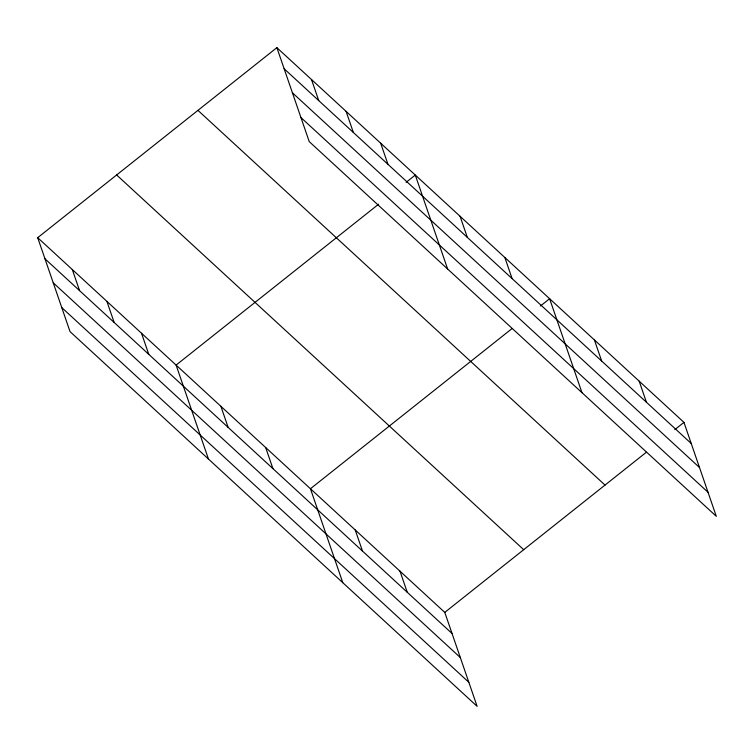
<?xml version="1.0" encoding="UTF-8"?>
<svg xmlns="http://www.w3.org/2000/svg" width="754" height="754" viewBox="0 0 754 754"><rect width="100%" height="100%" fill="white"/><g stroke="black" fill="none" stroke-linecap="round" stroke-linejoin="round"><path stroke-width="1.13" d="M37.7 237.68L444.775 612.399L477.122 706.338L70.047 331.628L37.7 237.68L276.878 47.662L683.953 422.372L716.3 516.32L309.225 141.601L276.878 47.662M378.574 204.23L176.106 365.087L208.453 459.026M406.104 182.355L415.284 175.06L447.631 269.008M511.985 328.612L310.441 488.743L342.787 582.682M540.439 306.011L549.619 298.716L581.965 392.664M444.775 612.399L646.319 452.268M674.773 429.667L683.953 422.372M284.154 68.774L691.22 443.484M292.429 92.808L699.495 467.518M300.95 117.567L708.025 492.287M197.953 110.367L605.019 485.076M116.634 174.975L523.7 549.685M44.967 258.792L452.042 633.501M53.242 282.825L460.317 657.545M61.771 307.594L468.847 682.304M639.175 381.156L646.442 402.268M594.397 339.931L601.664 361.043M504.841 257.5L512.107 278.612M460.063 216.285L467.329 237.387M380.685 143.213L387.952 164.325M346.086 111.366L353.353 132.468M311.487 79.509L318.753 100.621M399.997 571.174L407.264 592.286M355.219 529.958L362.486 551.07M265.662 447.518L272.929 468.63M220.884 406.302L228.151 427.414M141.507 333.23L148.774 354.342M106.898 301.383L114.174 322.495M72.299 269.536L79.566 290.639"/></g></svg>
